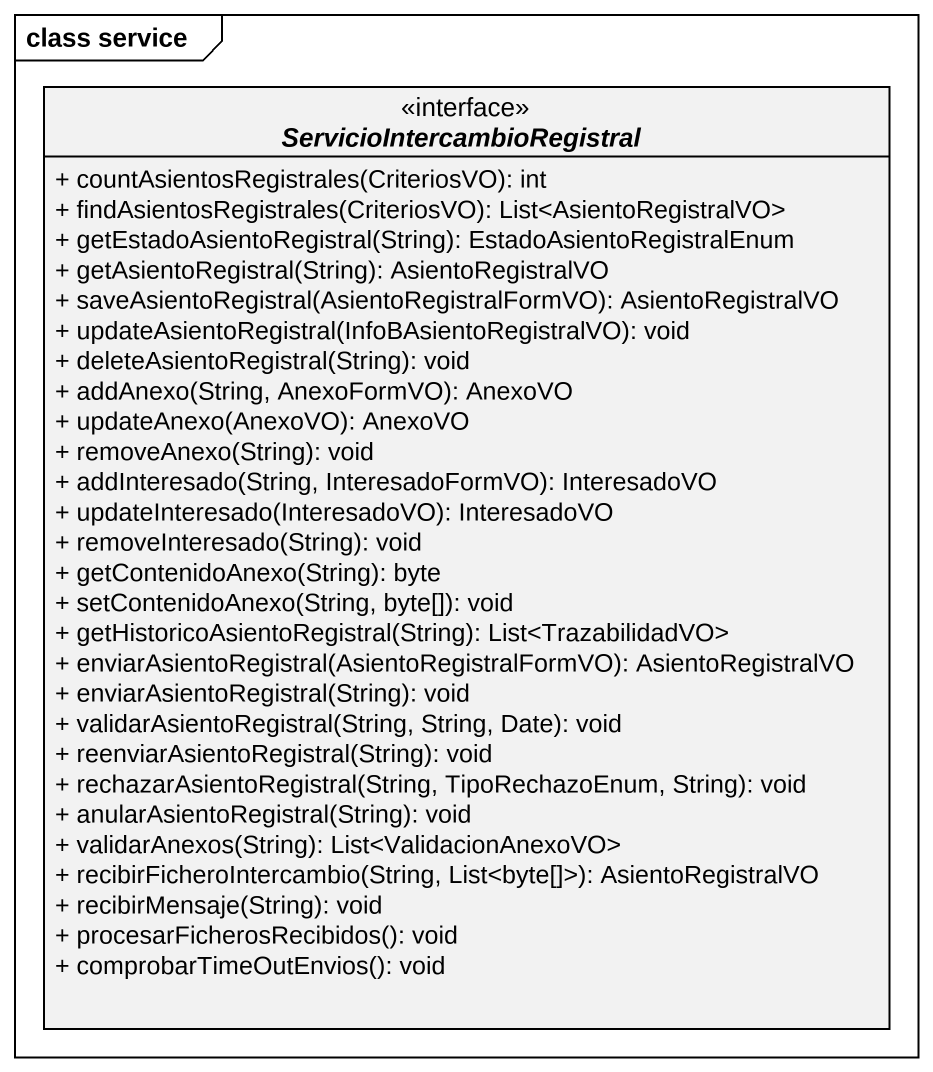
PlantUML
@startuml
mainframe class service
hide circle
hide empty members
skinparam classAttributeIconSize 0
interface ServicioIntercambioRegistral <<interface>> {
  + countAsientosRegistrales(CriteriosVO): int
  + findAsientosRegistrales(CriteriosVO): List<AsientoRegistralVO>
  + getEstadoAsientoRegistral(String): EstadoAsientoRegistralEnum
  + getAsientoRegistral(String): AsientoRegistralVO
  + saveAsientoRegistral(AsientoRegistralFormVO): AsientoRegistralVO
  + updateAsientoRegistral(InfoBAsientoRegistralVO): void
  + deleteAsientoRegistral(String): void
  + addAnexo(String, AnexoFormVO): AnexoVO
  + updateAnexo(AnexoVO): AnexoVO
  + removeAnexo(String): void
  + addInteresado(String, InteresadoFormVO): InteresadoVO
  + updateInteresado(InteresadoVO): InteresadoVO
  + removeInteresado(String): void
  + getContenidoAnexo(String): byte
  + setContenidoAnexo(String, byte[]): void
  + getHistoricoAsientoRegistral(String): List<TrazabilidadVO>
  + enviarAsientoRegistral(AsientoRegistralFormVO): AsientoRegistralVO
  + enviarAsientoRegistral(String): void
  + validarAsientoRegistral(String, String, Date): void
  + reenviarAsientoRegistral(String): void
  + rechazarAsientoRegistral(String, TipoRechazoEnum, String): void
  + anularAsientoRegistral(String): void
  + validarAnexos(String): List<ValidacionAnexoVO>
  + recibirFicheroIntercambio(String, List<byte[]>): AsientoRegistralVO
  + recibirMensaje(String): void
  + procesarFicherosRecibidos(): void
  + comprobarTimeOutEnvios(): void
}
@enduml
